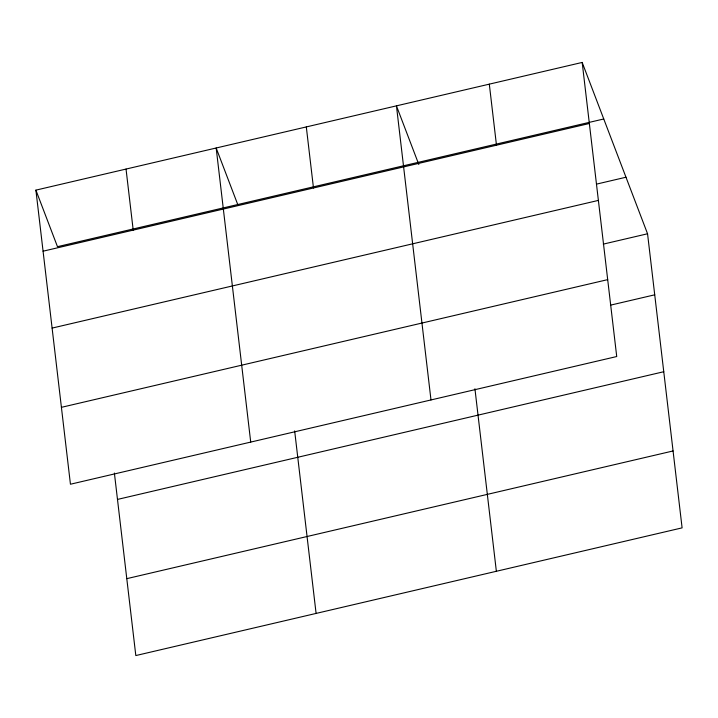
<?xml version="1.0" encoding="UTF-8"?>
<svg xmlns="http://www.w3.org/2000/svg" width="718" height="718" viewBox="0 0 718 718"><rect width="100%" height="100%" fill="white"/><g stroke="black" fill="none" stroke-linecap="round" stroke-linejoin="round"><path stroke-width="1.08" d="M582.181 62.439L616.726 356.532L70.445 484.228L35.9 190.135L582.181 62.439L647.555 233.772L682.1 527.865L135.819 655.561L114.386 473.054M603.748 118.982L57.476 246.678L35.9 190.135M43.071 251.192L589.352 123.496M596.82 184.05L625.979 177.229M52.109 328.09L598.381 200.403M603.282 244.12L647.555 233.772M61.416 407.33L607.688 279.634M610.453 305.168L654.726 294.82M117.483 499.423L663.755 371.727M126.79 578.654L673.062 450.958M418.809 164.476L396.444 105.86L430.988 399.953M237.748 204.54L216.172 147.998L250.717 442.091M489.308 84.15L496.479 145.207M474.93 388.77L496.362 571.277M306.308 126.933L313.479 187.981M294.658 430.917L316.091 613.414M126.036 169.071L133.207 230.119"/></g></svg>
